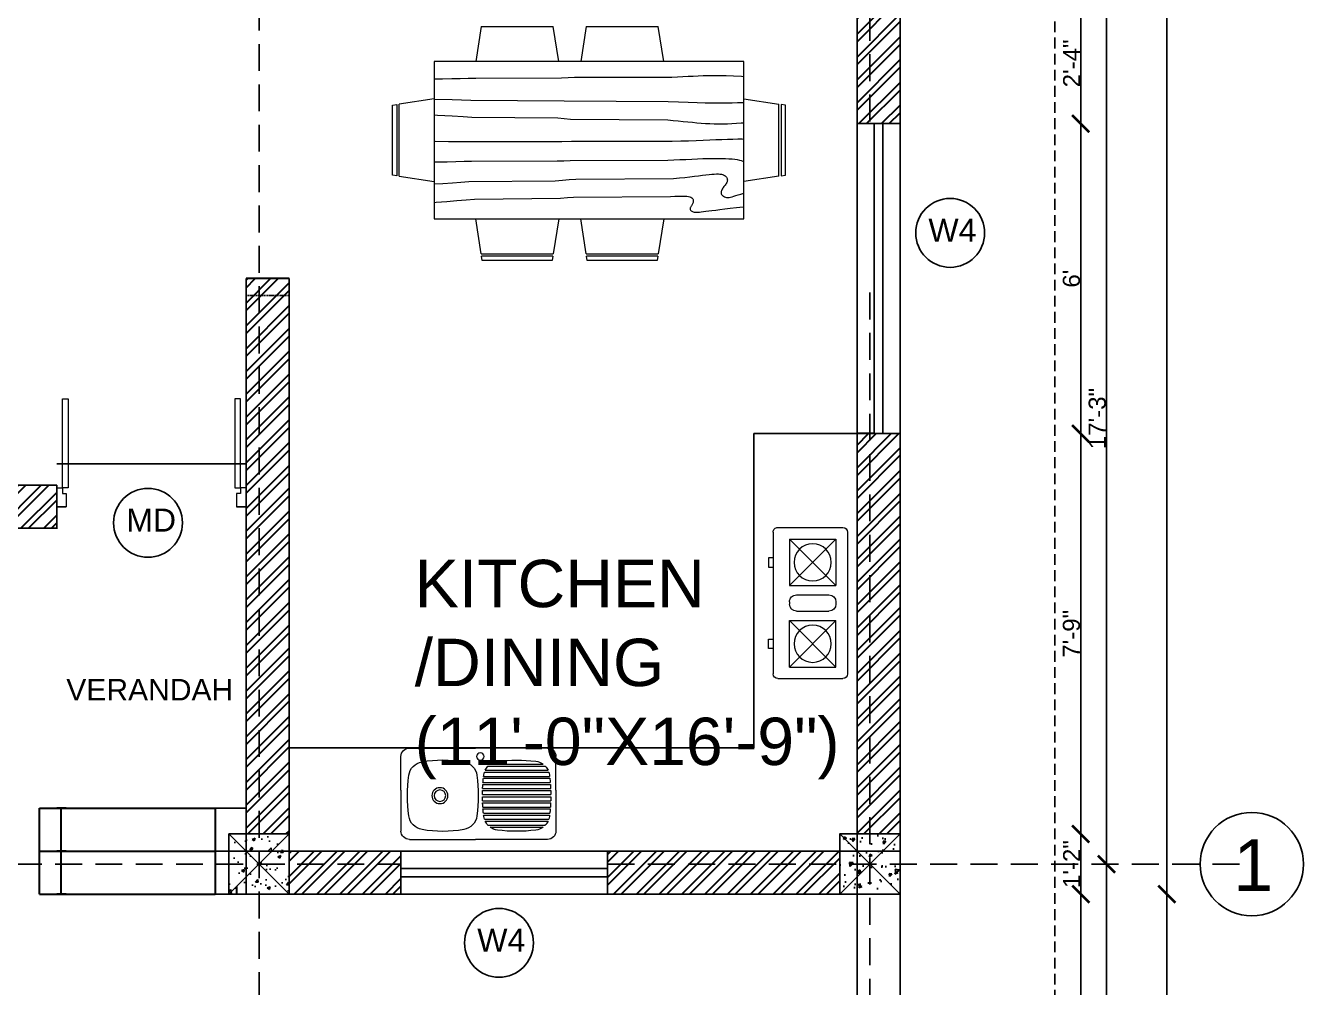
# Model space of a CAD drawing. Header units: inches. Extents: x 114 to 12919, y -714 to 8154.
# Drawn here: x 341.5 to 638.6, y 244.4 to 467.8 of the extents above; entities that cross this region are included whole.
import ezdxf

# ---------------------------------------------------------------- set-up
doc = ezdxf.new("R2010")
doc.units = ezdxf.units.IN
doc.header["$MEASUREMENT"] = 0
doc.linetypes.add('HIDDEN', pattern=[0.375, 0.25, -0.125])
for name, color, linetype in [('centerline', 92, 'HIDDEN'), ('column', 210, 'Continuous'), ('DIMENSION', 132, 'Continuous'), ('door and window', 145, 'Continuous'), ('PROJECTION', 220, 'HIDDEN'), ('walls', 50, 'Continuous')]:
    doc.layers.add(name, color=color, linetype=linetype)
for name, color, linetype, lineweight in [('DOOR', 50, 'Continuous', 15), ('furniture', 43, 'Continuous', 20), ('HATCH', 30, 'Continuous', 30), ('wall', 12, 'Continuous', 30)]:
    doc.layers.add(name, color=color, linetype=linetype, lineweight=lineweight)
doc.styles.get("Standard").update_dxf_attribs({"font": 'arial.ttf'})
doc.dimstyles.new('SITEE', dxfattribs={"dimtxt": 4, "dimasz": 4, "dimexe": 0.18, "dimexo": 0.0625, "dimgap": 0.09, "dimtad": 1, "dimdec": 0, "dimzin": 0, "dimdsep": 46, "dimlunit": 4, "dimtxsty": 'Standard', "dimblk": 'ARCHTICK', "dimcen": 0.09, "dimse1": 1, "dimse2": 1, "dimclrd": 256, "dimclre": 256, "dimclrt": 256, "dimadec": 0, "dimazin": 0, "dimtfac": 1, "dimtdec": 0, "dimtofl": 0, "dimtmove": 0, "dimatfit": 3, "dimldrblk": 'ARCHTICK', "dimfxl": 1, "dimtolj": 1, "dimtzin": 0, "dimlwd": -1, "dimlwe": -1, "dimarcsym": 0})

# ---------------------------------------------------------------- blocks, each defined once
blk = doc.blocks.new('column')
at = {"true_color": 0xd19cc7}
h = blk.add_hatch(dxfattribs=at)
h.set_pattern_fill('AR-CONC', color=9)
h.set_pattern_definition([(50, (0, 0), (7.172602, -0.627521), [0.75, -8.25]), (355, (0, 0), (-1.387513, 7.52192), [0.6, -6.6]), (100.45144, (0.598, -0.052), (5.78509, 6.8944), [0.6374, -7.01142]), (46.1842, (0, 2), (10.672413, -1.65519), [1.125, -12.375]), (96.6356, (0.889, 1.862), (9.34662, 9.74119), [0.9561, -10.51714]), (351.1842, (0, 2), (9.34662, 9.74119), [0.9, -9.9]), (21, (1, 1.5), (5.96907, -4.02619), [0.75, -8.25]), (326, (1, 1.5), (2.433153, 7.2515), [0.6, -6.6]), (71.45144, (1.4974, 1.1645), (8.402224, 3.22531), [0.6374, -7.01142]), (37.5, (0, 0), (0.1215986, 3.3289385), [0, -6.52, 0, -6.7, 0, -6.625]), (7.5, (0, 0), (2.630695, 3.944117), [0, -3.82, 0, -6.37, 0, -2.525]), (327.5, (-2.23, 0), (5.3382244, -0.2255487), [0, -2.5, 0, -7.8, 0, -10.35]), (317.5, (-3.23, 0), (5.831862, 1.00105), [0, -3.25, 0, -5.18, 0, -7.35])])
h.paths.add_polyline_path([(1221.42, 510.53), (1207.42, 510.53), (1214.42, 503.53)])
h.paths.add_polyline_path([(1214.42, 503.53), (1207.42, 510.53), (1207.42, 496.53)])
h.paths.add_polyline_path([(1214.42, 503.53), (1207.42, 496.53), (1221.42, 496.53)])
h.paths.add_polyline_path([(1221.42, 510.53), (1214.42, 503.53), (1221.42, 496.53)])
at = {"layer": 'column'}
for p, q in [((1207.42, 510.53), (1221.42, 496.53)), ((1221.42, 510.53), (1207.42, 496.53))]:
    blk.add_line(p, q, dxfattribs=at)
blk.add_lwpolyline([(1207.42, 496.53), (1221.42, 496.53), (1221.42, 510.53), (1207.42, 510.53)], close=True, dxfattribs=at)
blk = doc.blocks.new('A$C7054')
at = {"layer": 'DOOR', "linetype": 'Continuous'}
for points in [[(0.0331, 1.4501), (0.0331, 1.9201), (0.0631, 1.9201), (0.0631, 1.4501)], [(0.9731, 1.4501), (0.9731, 1.9201), (0.9431, 1.9201), (0.9431, 1.4501)]]:
    blk.add_lwpolyline(points, close=True, dxfattribs=at)
at = {"layer": 'DOOR'}
for points in [[(0.0331, 1.4501), (0.0331, 1.4201), (0.0531, 1.4201), (0.0531, 1.3501), (0.0031, 1.3501), (0.0031, 1.4501)], [(0.9731, 1.4501), (0.9731, 1.4201), (0.9531, 1.4201), (0.9531, 1.3501), (1.0031, 1.3501), (1.0031, 1.4501)]]:
    blk.add_lwpolyline(points, close=True, dxfattribs=at)
blk = doc.blocks.new('yuijyuiyuiyu')
at = {"layer": 'furniture'}
for p, q in [((265.6786, 126.0975), (266.0485, 126.0975)), ((266.3884, 126.0975), (266.0485, 126.0975)), ((265.6354, 125.8813), (265.6354, 126.0544)), ((265.9845, 126.005), (265.6897, 126.005)), ((265.9736, 126.0147), (265.7006, 126.0147)), ((266.4315, 125.8813), (266.4315, 126.0544)), ((266.0079, 125.9424), (265.6663, 125.9424)), ((266.0079, 125.9424), (265.6663, 125.9424)), ((266.0068, 125.9521), (265.6674, 125.9521)), ((266.0028, 125.9737), (265.6714, 125.9737)), ((265.999, 125.9834), (265.6752, 125.9834)), ((265.6354, 125.8813), (265.6354, 125.6715)), ((266.0124, 125.8799), (265.6617, 125.8799)), ((266.0121, 125.8896), (265.6621, 125.8896)), ((266.0108, 125.9112), (265.6634, 125.9112)), ((266.0108, 125.9112), (265.6634, 125.9112)), ((266.01, 125.9209), (265.6642, 125.9209)), ((266.4315, 125.8813), (266.4315, 125.6715)), ((266.0129, 125.8583), (265.6613, 125.8583)), ((266.0129, 125.8475), (265.6613, 125.8475)), ((266.0124, 125.826), (265.6617, 125.826)), ((266.0121, 125.8163), (265.6621, 125.8163)), ((266.0108, 125.7947), (265.6634, 125.7947)), ((266.0108, 125.7947), (265.6634, 125.7947)), ((266.01, 125.785), (265.6642, 125.785)), ((266.0079, 125.7634), (265.6663, 125.7634)), ((266.0079, 125.7634), (265.6663, 125.7634)), ((266.0068, 125.7537), (265.6674, 125.7537)), ((266.0028, 125.7321), (265.6714, 125.7321)), ((265.999, 125.7224), (265.6752, 125.7224)), ((265.9845, 125.7009), (265.6897, 125.7009)), ((265.9736, 125.6912), (265.7006, 125.6912)), ((265.6786, 125.6284), (266.0485, 125.6284)), ((266.3884, 125.6284), (266.0485, 125.6284))]:
    blk.add_line(p, q, dxfattribs=at)
for centre, radius in [((266.0237, 126.0544), 0.0189), ((266.2313, 125.8531), 0.041), ((266.2313, 125.8531), 0.0297)]:
    blk.add_circle(centre, radius, dxfattribs=at)
for centre, radius, start, end in [((265.6786, 126.0544), 0.0431, 90, 180), ((266.3884, 126.0544), 0.0431, 0, 90), ((265.7486, 125.9496), 0.0809, 136.79761, 155.29724), ((265.7486, 125.9496), 0.0809, 96.97925, 126.43052), ((265.8371, 125.227), 0.8089, 83.02075, 96.97925), ((265.9256, 125.9496), 0.0809, 53.56948, 83.02075), ((265.9256, 125.9496), 0.0809, 24.70276, 43.20239), ((266.1214, 125.9471), 0.0809, 98.67809, 172.57884), ((266.2163, 125.4252), 0.6114, 79.91601, 100.08399), ((266.3111, 125.9471), 0.0809, 7.42116, 81.32191), ((266.4702, 125.8529), 0.8089, 173.64625, 175.18148), ((266.4702, 125.8529), 0.8089, 172.36715, 172.95397), ((265.7486, 125.9496), 0.0809, 162.66783, 172.36715), ((265.9256, 125.9496), 0.0809, 7.63285, 17.33217), ((265.204, 125.8529), 0.8089, 7.04603, 7.63285), ((265.204, 125.8529), 0.8089, 4.81852, 6.35375), ((266.8433, 125.8531), 0.8089, 172.57884, 187.42116), ((265.5892, 125.8531), 0.8089, 352.57884, 7.42116), ((266.4702, 125.8529), 0.8089, 178.08979, 179.61803), ((266.4702, 125.8529), 0.8089, 175.87113, 177.4017), ((265.204, 125.8529), 0.8089, 2.5983, 4.12887), ((265.204, 125.8529), 0.8089, 0.38197, 1.91021), ((266.4702, 125.8529), 0.8089, 180.38197, 181.91021), ((266.4702, 125.8529), 0.8089, 182.5983, 184.12887), ((265.204, 125.8529), 0.8089, 355.87113, 357.4017), ((265.204, 125.8529), 0.8089, 358.08979, 359.61803), ((266.4702, 125.8529), 0.8089, 184.81852, 186.35375), ((266.4702, 125.8529), 0.8089, 187.04603, 187.63285), ((265.7486, 125.7562), 0.0809, 187.63285, 197.33217), ((265.9256, 125.7562), 0.0809, 342.66783, 352.36715), ((265.204, 125.8529), 0.8089, 352.36715, 352.95397), ((265.204, 125.8529), 0.8089, 353.64625, 355.18148), ((266.1214, 125.7591), 0.0809, 187.42116, 261.32191), ((266.3111, 125.7591), 0.0809, 278.67809, 352.57884), ((265.6786, 125.6715), 0.0431, 180, 270), ((265.7486, 125.7562), 0.0809, 204.70276, 223.20239), ((265.7486, 125.7562), 0.0809, 233.56948, 263.02075), ((265.8371, 126.4788), 0.8089, 263.02075, 276.97925), ((265.9256, 125.7562), 0.0809, 276.97925, 306.43052), ((265.9256, 125.7562), 0.0809, 316.79761, 335.29724), ((266.2163, 126.281), 0.6114, 259.91601, 280.08399), ((266.3884, 125.6715), 0.0431, 270, 0)]:
    blk.add_arc(centre, radius, start, end, dxfattribs=at)
blk = doc.blocks.new('A$C25134E84')
at = {"layer": 'furniture'}
for p, q in [((25.2, 13.6), (0.8, 13.6)), ((0, 1.6), (0, 12.8)), ((10, 11.6), (2, 3.6)), ((2, 11.6), (10, 3.6)), ((2, 3.6), (2, 11.6)), ((2, 11.6), (10, 11.6)), ((10, 3.6), (10, 11.6)), ((13.2, 11.6), (12.8, 11.6)), ((16, 3.6), (16, 11.6)), ((24, 11.6), (16, 3.6)), ((16, 11.6), (24, 3.6)), ((24, 11.6), (16, 11.6)), ((24, 3.6), (24, 11.6)), ((26, 1.6), (26, 12.8)), ((11.6, 4.8), (11.6, 10.4)), ((14.4, 4.8), (14.4, 10.4)), ((2, 3.6), (10, 3.6)), ((13.2, 3.6), (12.8, 3.6)), ((24, 3.6), (16, 3.6)), ((25.2, 0.8), (0.8, 0.8)), ((5.2, 0.8), (5.2, 0)), ((6.8, 0), (6.8, 0.8)), ((19.2, 0), (19.2, 0.8)), ((20.8, 0.8), (20.8, 0)), ((5.2, 0), (6.8, 0)), ((20.8, 0), (19.2, 0))]:
    blk.add_line(p, q, dxfattribs=at)
for centre in [(6, 7.6), (20, 7.6)]:
    blk.add_circle(centre, 3.2, dxfattribs=at)
for centre, radius, start, end in [((0.8, 12.8), 0.8, 90, 180), ((25.2, 12.8), 0.8, 0, 90), ((12.8, 10.4), 1.2, 90, 180), ((13.2, 10.4), 1.2, 0, 90), ((12.8, 4.8), 1.2, 180, 270), ((13.2, 4.8), 1.2, 270, 0), ((0.8, 1.6), 0.8, 180, 270), ((25.2, 1.6), 0.8, 270, 0)]:
    blk.add_arc(centre, radius, start, end, dxfattribs=at)
blk = doc.blocks.new('_ArchTick')
at = {"color": 0, "linetype": 'ByBlock', "const_width": 0.15}
blk.add_lwpolyline([(-0.5, -0.5), (0.5, 0.5)], dxfattribs=at)
blk = doc.blocks.new('*D51')
at = {"layer": 'DEFPOINTS', "color": 0, "transparency": 16777216}
for p in [(544.78, 473.05), (544.78, 445.05), (586.78, 445.05)]:
    blk.add_point(p, dxfattribs=at)
at = {"layer": 'DIMENSION', "transparency": 16777216}
blk.add_line((586.78, 473.05), (586.78, 445.05), dxfattribs=at)
at = {"layer": 'DIMENSION', "transparency": 16777216, "xscale": 4, "yscale": 4, "zscale": 4}
for p, rotation in [((586.78, 473.05), 90), ((586.78, 445.05), 270)]:
    blk.add_blockref('_ArchTick', p, dxfattribs=dict(at, rotation=rotation))
at = {"layer": 'DIMENSION', "transparency": 16777216, "insert": (584.68, 459.05), "char_height": 4, "attachment_point": 5, "rotation": 90}
blk.add_mtext('\\A1;2\'-4"', dxfattribs=at)
blk = doc.blocks.new('*D52')
at = {"layer": 'DEFPOINTS', "color": 0, "transparency": 16777216}
for p in [(544.78, 445.05), (544.78, 373.05), (586.78, 373.05)]:
    blk.add_point(p, dxfattribs=at)
at = {"layer": 'DIMENSION', "transparency": 16777216}
blk.add_line((586.78, 445.05), (586.78, 373.05), dxfattribs=at)
at = {"layer": 'DIMENSION', "transparency": 16777216, "xscale": 4, "yscale": 4, "zscale": 4}
for p, rotation in [((586.78, 445.05), 90), ((586.78, 373.05), 270)]:
    blk.add_blockref('_ArchTick', p, dxfattribs=dict(at, rotation=rotation))
at = {"layer": 'DIMENSION', "transparency": 16777216, "insert": (584.64, 409.05), "char_height": 4, "attachment_point": 5, "rotation": 90}
blk.add_mtext("\\A1;6'", dxfattribs=at)
blk = doc.blocks.new('*D53')
at = {"layer": 'DEFPOINTS', "color": 0, "transparency": 16777216}
for p in [(544.78, 373.05), (544.78, 280.05), (586.78, 280.05)]:
    blk.add_point(p, dxfattribs=at)
at = {"layer": 'DIMENSION', "transparency": 16777216}
blk.add_line((586.78, 373.05), (586.78, 280.05), dxfattribs=at)
at = {"layer": 'DIMENSION', "transparency": 16777216, "xscale": 4, "yscale": 4, "zscale": 4}
for p, rotation in [((586.78, 373.05), 90), ((586.78, 280.05), 270)]:
    blk.add_blockref('_ArchTick', p, dxfattribs=dict(at, rotation=rotation))
at = {"layer": 'DIMENSION', "transparency": 16777216, "insert": (584.64, 326.55), "char_height": 4, "attachment_point": 5, "rotation": 90}
blk.add_mtext('\\A1;7\'-9"', dxfattribs=at)
blk = doc.blocks.new('*D54')
at = {"layer": 'DEFPOINTS', "color": 0, "transparency": 16777216}
for p in [(544.78, 280.05), (544.78, 266.05), (586.78, 266.05)]:
    blk.add_point(p, dxfattribs=at)
at = {"layer": 'DIMENSION', "transparency": 16777216}
blk.add_line((586.78, 280.05), (586.78, 266.05), dxfattribs=at)
at = {"layer": 'DIMENSION', "transparency": 16777216, "xscale": 4, "yscale": 4, "zscale": 4}
for p, rotation in [((586.78, 280.05), 90), ((586.78, 266.05), 270)]:
    blk.add_blockref('_ArchTick', p, dxfattribs=dict(at, rotation=rotation))
at = {"layer": 'DIMENSION', "transparency": 16777216, "insert": (584.68, 273.05), "char_height": 4, "attachment_point": 5, "rotation": 90}
blk.add_mtext('\\A1;1\'-2"', dxfattribs=at)
blk = doc.blocks.new('*D56')
at = {"layer": 'DEFPOINTS', "color": 0, "transparency": 16777216}
for p in [(476.78, 266.05), (534.78, 230.05), (476.78, 162.79)]:
    blk.add_point(p, dxfattribs=at)
at = {"layer": 'DIMENSION', "transparency": 16777216}
blk.add_line((534.78, 162.79), (476.78, 162.79), dxfattribs=at)
at = {"layer": 'DIMENSION', "transparency": 16777216, "xscale": 4, "yscale": 4, "zscale": 4, "rotation": 180}
blk.add_blockref('_ArchTick', (476.78, 162.79), dxfattribs=at)
at = {"layer": 'DIMENSION', "transparency": 16777216, "xscale": 4, "yscale": 4, "zscale": 4}
blk.add_blockref('_ArchTick', (534.78, 162.79), dxfattribs=at)
at = {"layer": 'DIMENSION', "transparency": 16777216, "insert": (505.78, 164.92), "char_height": 4, "attachment_point": 5}
blk.add_mtext('\\A1;4\'-10"', dxfattribs=at)
blk = doc.blocks.new('*D57')
at = {"layer": 'DEFPOINTS', "color": 0, "transparency": 16777216}
for p in [(428.78, 266.05), (476.78, 266.05), (428.78, 162.79)]:
    blk.add_point(p, dxfattribs=at)
at = {"layer": 'DIMENSION', "transparency": 16777216}
blk.add_line((476.78, 162.79), (428.78, 162.79), dxfattribs=at)
at = {"layer": 'DIMENSION', "transparency": 16777216, "xscale": 4, "yscale": 4, "zscale": 4, "rotation": 180}
blk.add_blockref('_ArchTick', (428.78, 162.79), dxfattribs=at)
at = {"layer": 'DIMENSION', "transparency": 16777216, "xscale": 4, "yscale": 4, "zscale": 4}
blk.add_blockref('_ArchTick', (476.78, 162.79), dxfattribs=at)
at = {"layer": 'DIMENSION', "transparency": 16777216, "insert": (452.78, 164.88), "char_height": 4, "attachment_point": 5}
blk.add_mtext("\\A1;4'", dxfattribs=at)
blk = doc.blocks.new('*D58')
at = {"layer": 'DEFPOINTS', "color": 0, "transparency": 16777216}
for p in [(402.78, 266.05), (428.78, 266.05), (402.78, 162.79)]:
    blk.add_point(p, dxfattribs=at)
at = {"layer": 'DIMENSION', "transparency": 16777216}
blk.add_line((428.78, 162.79), (402.78, 162.79), dxfattribs=at)
at = {"layer": 'DIMENSION', "transparency": 16777216, "xscale": 4, "yscale": 4, "zscale": 4, "rotation": 180}
blk.add_blockref('_ArchTick', (402.78, 162.79), dxfattribs=at)
at = {"layer": 'DIMENSION', "transparency": 16777216, "xscale": 4, "yscale": 4, "zscale": 4}
blk.add_blockref('_ArchTick', (428.78, 162.79), dxfattribs=at)
at = {"layer": 'DIMENSION', "transparency": 16777216, "insert": (415.78, 164.89), "char_height": 4, "attachment_point": 5}
blk.add_mtext('\\A1;2\'-2"', dxfattribs=at)
blk = doc.blocks.new('*D59')
at = {"layer": 'DEFPOINTS', "color": 0, "transparency": 16777216}
for p in [(388.78, 266.05), (402.78, 266.05), (388.78, 162.79)]:
    blk.add_point(p, dxfattribs=at)
at = {"layer": 'DIMENSION', "transparency": 16777216}
blk.add_line((402.78, 162.79), (388.78, 162.79), dxfattribs=at)
at = {"layer": 'DIMENSION', "transparency": 16777216, "xscale": 4, "yscale": 4, "zscale": 4, "rotation": 180}
blk.add_blockref('_ArchTick', (388.78, 162.79), dxfattribs=at)
at = {"layer": 'DIMENSION', "transparency": 16777216, "xscale": 4, "yscale": 4, "zscale": 4}
blk.add_blockref('_ArchTick', (402.78, 162.79), dxfattribs=at)
at = {"layer": 'DIMENSION', "transparency": 16777216, "insert": (395.78, 164.89), "char_height": 4, "attachment_point": 5}
blk.add_mtext('\\A1;1\'-2"', dxfattribs=at)
blk = doc.blocks.new('*D60')
at = {"layer": 'DEFPOINTS', "color": 0, "transparency": 16777216}
for p in [(344.78, 273.05), (388.78, 266.05), (344.78, 162.79)]:
    blk.add_point(p, dxfattribs=at)
at = {"layer": 'DIMENSION', "transparency": 16777216}
blk.add_line((388.78, 162.79), (344.78, 162.79), dxfattribs=at)
at = {"layer": 'DIMENSION', "transparency": 16777216, "xscale": 4, "yscale": 4, "zscale": 4, "rotation": 180}
blk.add_blockref('_ArchTick', (344.78, 162.79), dxfattribs=at)
at = {"layer": 'DIMENSION', "transparency": 16777216, "xscale": 4, "yscale": 4, "zscale": 4}
blk.add_blockref('_ArchTick', (388.78, 162.79), dxfattribs=at)
at = {"layer": 'DIMENSION', "transparency": 16777216, "insert": (366.78, 164.92), "char_height": 4, "attachment_point": 5}
blk.add_mtext('\\A1;3\'-8"', dxfattribs=at)
blk = doc.blocks.new('*D61')
at = {"layer": 'DEFPOINTS', "color": 0, "transparency": 16777216}
for p in [(242.78, 351.05), (344.78, 273.05), (242.78, 162.79)]:
    blk.add_point(p, dxfattribs=at)
at = {"layer": 'DIMENSION', "transparency": 16777216}
blk.add_line((344.78, 162.79), (242.78, 162.79), dxfattribs=at)
at = {"layer": 'DIMENSION', "transparency": 16777216, "xscale": 4, "yscale": 4, "zscale": 4, "rotation": 180}
blk.add_blockref('_ArchTick', (242.78, 162.79), dxfattribs=at)
at = {"layer": 'DIMENSION', "transparency": 16777216, "xscale": 4, "yscale": 4, "zscale": 4}
blk.add_blockref('_ArchTick', (344.78, 162.79), dxfattribs=at)
at = {"layer": 'DIMENSION', "transparency": 16777216, "insert": (293.78, 164.92), "char_height": 4, "attachment_point": 5}
blk.add_mtext('\\A1;8\'-6"', dxfattribs=at)
blk = doc.blocks.new('*D68')
at = {"layer": 'DEFPOINTS', "color": 0, "transparency": 16777216}
for p in [(537.78, 480.05), (537.78, 273.05), (592.78, 273.05)]:
    blk.add_point(p, dxfattribs=at)
at = {"layer": 'DIMENSION', "transparency": 16777216}
blk.add_line((592.78, 480.05), (592.78, 273.05), dxfattribs=at)
at = {"layer": 'DIMENSION', "transparency": 16777216, "xscale": 4, "yscale": 4, "zscale": 4}
for p, rotation in [((592.78, 480.05), 90), ((592.78, 273.05), 270)]:
    blk.add_blockref('_ArchTick', p, dxfattribs=dict(at, rotation=rotation))
at = {"layer": 'DIMENSION', "transparency": 16777216, "insert": (590.64, 376.55), "char_height": 4, "attachment_point": 5, "rotation": 90}
blk.add_mtext('\\A1;17\'-3"', dxfattribs=at)
blk = doc.blocks.new('*D69')
at = {"layer": 'DEFPOINTS', "color": 0, "transparency": 16777216}
for p in [(395.78, 273.05), (537.78, 273.05), (395.78, 156.79)]:
    blk.add_point(p, dxfattribs=at)
at = {"layer": 'DIMENSION', "transparency": 16777216}
blk.add_line((537.78, 156.79), (395.78, 156.79), dxfattribs=at)
at = {"layer": 'DIMENSION', "transparency": 16777216, "xscale": 4, "yscale": 4, "zscale": 4, "rotation": 180}
blk.add_blockref('_ArchTick', (395.78, 156.79), dxfattribs=at)
at = {"layer": 'DIMENSION', "transparency": 16777216, "xscale": 4, "yscale": 4, "zscale": 4}
blk.add_blockref('_ArchTick', (537.78, 156.79), dxfattribs=at)
at = {"layer": 'DIMENSION', "transparency": 16777216, "insert": (466.78, 158.92), "char_height": 4, "attachment_point": 5}
blk.add_mtext('\\A1;11\'-10"', dxfattribs=at)
blk = doc.blocks.new('*D74')
at = {"layer": 'DEFPOINTS', "color": 0, "transparency": 16777216}
for p in [(544.78, 788.05), (544.78, 266.05), (606.78, 266.05)]:
    blk.add_point(p, dxfattribs=at)
at = {"layer": 'DIMENSION', "transparency": 16777216}
blk.add_line((606.78, 788.05), (606.78, 266.05), dxfattribs=at)
at = {"layer": 'DIMENSION', "transparency": 16777216, "xscale": 4, "yscale": 4, "zscale": 4}
for p, rotation in [((606.78, 788.05), 90), ((606.78, 266.05), 270)]:
    blk.add_blockref('_ArchTick', p, dxfattribs=dict(at, rotation=rotation))
at = {"layer": 'DIMENSION', "transparency": 16777216, "insert": (604.64, 527.05), "char_height": 4, "attachment_point": 5, "rotation": 90}
blk.add_mtext('\\A1;43\'-6"', dxfattribs=at)
blk = doc.blocks.new('*D75')
at = {"layer": 'DEFPOINTS', "color": 0, "transparency": 16777216}
for p in [(196.78, 266.05), (544.78, 266.05), (196.78, 142.79)]:
    blk.add_point(p, dxfattribs=at)
at = {"layer": 'DIMENSION', "transparency": 16777216}
blk.add_line((544.78, 142.79), (196.78, 142.79), dxfattribs=at)
at = {"layer": 'DIMENSION', "transparency": 16777216, "xscale": 4, "yscale": 4, "zscale": 4, "rotation": 180}
blk.add_blockref('_ArchTick', (196.78, 142.79), dxfattribs=at)
at = {"layer": 'DIMENSION', "transparency": 16777216, "xscale": 4, "yscale": 4, "zscale": 4}
blk.add_blockref('_ArchTick', (544.78, 142.79), dxfattribs=at)
at = {"layer": 'DIMENSION', "transparency": 16777216, "insert": (370.78, 144.92), "char_height": 4, "attachment_point": 5}
blk.add_mtext("\\A1;29'", dxfattribs=at)

msp = doc.modelspace()

# ---------------------------------------------------------------- hatches: boundary and pattern name
at = {"layer": 'HATCH', "ltscale": 30, "true_color": 0xd19cc7}
h = msp.add_hatch(dxfattribs=at)
h.set_pattern_fill('ANSI32', color=9, scale=10)
h.paths.add_polyline_path([(530.78, 584.05), (402.78, 584.05), (402.78, 577.05), (530.78, 577.05)])
h.paths.add_polyline_path([(448.78, 629.05), (446.28, 629.05), (443.78, 629.05), (443.78, 587.05), (402.78, 587.05), (402.78, 584.05), (530.78, 584.05), (530.78, 587.05), (448.78, 587.05)])
h.paths.add_polyline_path([(544.78, 611.05), (537.78, 611.05), (537.78, 591.05), (544.78, 591.05)])
h.paths.add_polyline_path([(537.78, 611.05), (534.78, 611.05), (534.78, 591.05), (537.78, 591.05)])
h.paths.add_polyline_path([(544.78, 577.05), (534.78, 577.05), (534.78, 556.05), (544.78, 556.05), (547.78, 556.05), (547.78, 561.05), (544.78, 561.05)])
h.paths.add_polyline_path([(530.78, 487.05), (402.78, 487.05), (402.78, 480.05), (530.78, 480.05)])
h.paths.add_polyline_path([(530.78, 480.05), (402.78, 480.05), (402.78, 477.05), (530.78, 477.05)])
h.paths.add_polyline_path([(544.78, 503.05), (547.78, 503.05), (547.78, 508.05), (544.78, 508.05), (537.78, 508.05), (537.78, 487.05), (544.78, 487.05)])
h.paths.add_polyline_path([(537.78, 508.05), (534.78, 508.05), (534.78, 487.05), (537.78, 487.05)])
h.paths.add_polyline_path([(544.78, 473.05), (537.78, 473.05), (537.78, 445.05), (544.78, 445.05)])
h.paths.add_polyline_path([(537.78, 473.05), (534.78, 473.05), (534.78, 445.05), (537.78, 445.05)])
h.paths.add_polyline_path([(402.78, 409.05), (395.78, 409.05), (395.78, 280.05), (402.78, 280.05)])
h.paths.add_polyline_path([(395.78, 409.05), (392.78, 409.05), (392.78, 280.05), (395.78, 280.05)])
h.paths.add_polyline_path([(544.78, 373.05), (537.78, 373.05), (537.78, 280.05), (544.78, 280.05)])
h.paths.add_polyline_path([(537.78, 373.05), (534.78, 373.05), (534.78, 280.05), (537.78, 280.05)])
h.paths.add_polyline_path([(530.78, 273.05), (476.78, 273.05), (476.78, 266.05), (530.78, 266.05)])
h.paths.add_polyline_path([(530.78, 276.05), (476.78, 276.05), (476.78, 273.05), (530.78, 273.05)])
h.paths.add_polyline_path([(428.78, 273.05), (402.78, 273.05), (402.78, 266.05), (428.78, 266.05)])
h.paths.add_polyline_path([(428.78, 276.05), (402.78, 276.05), (402.78, 273.05), (428.78, 273.05)])
h = msp.add_hatch(dxfattribs=at)
h.set_pattern_fill('ANSI32', color=9, scale=10)
h.paths.add_polyline_path([(348.78, 361.05), (314.78, 361.05), (314.78, 351.05), (348.78, 351.05)])
at = {"layer": 'walls', "true_color": 0xd19cc7}
h = msp.add_hatch(dxfattribs=at)
h.set_pattern_fill('ANSI32', color=9, scale=10)
h.paths.add_polyline_path([(349.69, 308.32), (391.01, 308.32), (391.01, 318.62), (349.69, 318.62)], flags=9)
h.paths.add_polyline_path([(229.2, 610.14), (271.55, 610.14), (271.55, 628.86), (229.2, 628.86)], flags=9)
h.paths.add_polyline_path([(239.28, 727.53), (289.49, 727.53), (289.49, 746.25), (239.28, 746.25)], flags=9)
h.paths.add_polyline_path([(413.69, 730.43), (479.45, 730.43), (479.45, 749.15), (413.69, 749.15)], flags=9)
h.paths.add_polyline_path([(486.62, 602.69), (526.37, 602.69), (526.37, 629.84), (486.62, 629.84)], flags=9)
h.paths.add_polyline_path([(428.08, 289.49), (532.55, 289.49), (532.55, 349.2), (428.08, 349.2)], flags=9)
h.paths.add_polyline_path([(238.69, 467.81), (343.24, 467.81), (343.24, 527.52), (238.69, 527.52)], flags=9)

# ---------------------------------------------------------------- linework, layer by layer
at = {"layer": 'centerline', "ltscale": 25}
for p, q in [((395.78, 519.8), (395.78, 92.26)), ((537.78, 508.05), (537.78, 445.05)), ((537.78, 405.8), (537.78, 92.26)), ((142.13, 273.05), (428.78, 273.05)), ((476.78, 273.05), (627.38, 273.05))]:
    msp.add_line(p, q, dxfattribs=at)
at = {"layer": 'centerline'}
msp.add_line((402.78, 405.14), (392.78, 405.14), dxfattribs=at)
at = {"layer": 'DEFPOINTS'}
for points in [[(134.78, 142.79), (606.78, 142.79), (606.78, 850.05), (134.78, 850.05)], [(148.78, 156.79), (592.78, 156.79), (592.78, 836.05), (148.78, 836.05)], [(154.78, 162.79), (586.78, 162.79), (586.78, 830.05), (154.78, 830.05)]]:
    msp.add_lwpolyline(points, close=True, dxfattribs=at)
at = {"layer": 'DIMENSION'}
for centre, radius in [((556.43, 419.67), 8), ((369.97, 352.32), 8), ((626.55, 273.05), 12), ((451.56, 254.74), 8)]:
    msp.add_circle(centre, radius, dxfattribs=at)
at = {"layer": 'door and window'}
for p, q in [((534.78, 445.05), (534.78, 373.05)), ((538.78, 445.05), (538.78, 373.05)), ((540.78, 445.05), (540.78, 373.05)), ((544.78, 445.05), (544.78, 373.05)), ((348.78, 366.05), (392.78, 366.05)), ((428.78, 276.05), (476.78, 276.05)), ((428.78, 272.05), (476.78, 272.05)), ((428.78, 270.05), (476.78, 270.05)), ((428.78, 266.05), (476.78, 266.05))]:
    msp.add_line(p, q, dxfattribs=at)
at = {"layer": 'furniture'}
for p, q in [((447.43, 467.63), (446.16, 459.5)), ((447.43, 467.63), (464.16, 467.63)), ((465.43, 459.5), (464.16, 467.63)), ((471.84, 467.63), (470.57, 459.5)), ((471.84, 467.63), (488.57, 467.63)), ((489.84, 459.5), (488.57, 467.63)), ((427.85, 449.5), (427.85, 432.93)), ((436.49, 450.85), (428.36, 449.58)), ((428.36, 432.85), (428.36, 449.58)), ((508.49, 450.85), (516.62, 449.58)), ((516.62, 432.85), (516.62, 449.58)), ((517.13, 449.5), (517.13, 432.93)), ((428.36, 432.85), (436.49, 431.58)), ((516.62, 432.85), (508.49, 431.58)), ((447.43, 414.8), (446.16, 422.93)), ((465.43, 422.93), (464.16, 414.8)), ((471.84, 414.8), (470.57, 422.93)), ((489.84, 422.93), (488.57, 414.8)), ((447.43, 414.8), (464.16, 414.8)), ((464.08, 414.29), (447.51, 414.29)), ((471.84, 414.8), (488.57, 414.8)), ((488.49, 414.29), (471.92, 414.29))]:
    msp.add_line(p, q, dxfattribs=at)
msp.add_lwpolyline([(508.49, 422.92), (508.49, 459.5), (436.49, 459.5), (436.49, 422.92)], close=True, dxfattribs=at)
for points in [[(436.49, 455.48), (438.44, 455.49), (440.57, 455.52), (442.55, 455.56), (444.41, 455.6), (446.16, 455.65), (466.09, 455.7), (467.63, 455.76), (469.09, 455.82), (491.76, 455.88), (493.06, 455.94), (494.3, 456.01), (495.5, 456.07), (496.67, 456.12), (497.85, 456.17), (499.04, 456.21), (500.27, 456.24), (501.56, 456.25), (502.92, 456.24), (504.4, 456.21), (506.04, 456.15), (507.94, 456.05), (508.49, 456.01)], [(427.85, 432.93), (426.84, 433.08), (426.84, 449.34), (427.85, 449.5)], [(436.49, 450.78), (440.7, 450.64), (444.99, 450.48), (466.73, 450.34), (490.87, 450.21), (493.31, 450.1), (495.54, 450.02), (497.6, 449.96), (499.5, 449.91), (501.25, 449.89), (502.87, 449.88), (504.36, 449.89), (505.74, 449.91), (507.03, 449.93), (508.23, 449.97), (508.49, 449.98)], [(517.13, 432.93), (518.14, 433.08), (518.14, 449.34), (517.13, 449.5)], [(436.49, 447.1), (437.28, 447.06), (440.67, 446.88), (443.25, 446.71), (445.25, 446.54), (465.2, 446.38), (466.72, 446.22), (468.15, 446.08), (490.78, 445.94), (492.04, 445.81), (493.23, 445.68), (494.37, 445.57), (495.47, 445.46), (496.53, 445.36), (497.57, 445.27), (498.59, 445.19), (499.59, 445.12), (500.59, 445.06), (501.59, 445.03), (502.6, 445), (503.62, 445), (504.66, 445.02), (505.72, 445.07), (506.79, 445.13), (507.86, 445.21), (508.49, 445.27)], [(436.49, 441), (436.73, 441), (439.85, 440.94), (442.73, 440.92), (445.38, 440.91), (466.13, 440.92), (468.41, 440.95), (491.82, 440.98), (493.79, 441.03), (495.63, 441.09), (497.36, 441.15), (498.99, 441.21), (500.53, 441.28), (502, 441.34), (503.39, 441.39), (504.69, 441.43), (505.91, 441.47), (507.05, 441.49), (508.1, 441.49), (508.49, 441.48)], [(436.49, 436.18), (437.28, 436.19), (439.51, 436.22), (441.55, 436.25), (443.43, 436.3), (445.17, 436.34), (465.09, 436.4), (466.63, 436.45), (468.1, 436.51), (490.81, 436.58), (492.21, 436.64), (493.61, 436.7), (494.99, 436.76), (496.35, 436.82), (497.67, 436.87), (498.95, 436.92), (500.17, 436.95), (501.31, 436.97), (502.37, 436.98), (503.34, 436.97), (504.22, 436.95), (505.01, 436.91), (505.73, 436.85), (506.36, 436.78), (506.93, 436.69), (507.43, 436.59), (507.88, 436.47), (508.26, 436.34), (508.49, 436.24)], [(436.49, 431.05), (438.53, 431.16), (440.73, 431.32), (442.68, 431.48), (444.53, 431.63), (464.6, 431.78), (466.29, 431.92), (467.9, 432.06), (469.42, 432.19), (492.15, 432.32), (493.5, 432.45), (494.75, 432.58), (495.91, 432.7), (496.98, 432.83), (497.96, 432.94), (498.85, 433.05), (499.66, 433.15), (500.38, 433.23), (501.03, 433.3), (501.61, 433.34), (502.11, 433.36), (502.55, 433.36), (502.93, 433.33), (503.26, 433.29), (503.54, 433.22), (503.78, 433.14), (503.98, 433.03), (504.15, 432.92), (504.3, 432.78), (504.42, 432.63), (504.51, 432.47), (504.58, 432.3), (504.63, 432.12), (504.64, 431.94), (504.62, 431.75), (504.57, 431.56), (504.49, 431.37), (504.39, 431.18), (504.27, 430.99), (504.13, 430.8), (503.98, 430.61), (503.83, 430.42), (503.69, 430.23), (503.56, 430.04), (503.44, 429.85), (503.34, 429.66), (503.26, 429.47), (503.21, 429.28), (503.18, 429.1), (503.19, 428.93), (503.23, 428.76), (503.3, 428.6), (503.42, 428.44), (503.57, 428.3), (503.75, 428.17), (503.97, 428.07), (504.21, 427.99), (504.48, 427.93), (504.77, 427.91), (505.08, 427.92), (505.41, 427.97), (505.77, 428.06), (506.17, 428.18), (506.63, 428.33), (507.17, 428.5), (507.79, 428.7), (508.49, 428.91)], [(436.49, 426.77), (436.97, 426.8), (439.47, 426.99), (441.77, 427.18), (443.89, 427.36), (445.83, 427.54), (465.88, 427.71), (467.46, 427.86), (468.87, 427.99), (491.4, 428.1), (492.47, 428.17), (493.37, 428.22), (494.12, 428.24), (494.74, 428.23), (495.24, 428.19), (495.63, 428.14), (495.94, 428.05), (496.18, 427.95), (496.36, 427.84), (496.5, 427.7), (496.6, 427.55), (496.67, 427.4), (496.71, 427.23), (496.72, 427.06), (496.71, 426.89), (496.67, 426.73), (496.61, 426.57), (496.54, 426.41), (496.46, 426.26), (496.37, 426.12), (496.29, 425.98), (496.2, 425.85), (496.13, 425.72), (496.06, 425.59), (496.02, 425.46), (496, 425.34), (496.01, 425.21), (496.03, 425.09), (496.09, 424.98), (496.16, 424.87), (496.26, 424.77), (496.38, 424.69), (496.53, 424.62), (496.7, 424.56), (496.9, 424.52), (497.14, 424.5), (497.42, 424.49), (497.75, 424.5), (498.13, 424.52), (498.56, 424.56), (499.07, 424.62), (499.65, 424.69), (500.31, 424.78), (501.07, 424.88), (501.93, 424.99), (502.92, 425.11), (504.04, 425.25), (505.31, 425.39), (506.73, 425.55), (508.32, 425.71), (508.49, 425.73)], [(464.08, 414.29), (463.92, 413.27), (447.67, 413.27), (447.51, 414.29)], [(488.49, 414.29), (488.33, 413.27), (472.08, 413.27), (471.92, 414.29)]]:
    msp.add_lwpolyline(points, dxfattribs=at)
at = {"layer": 'PROJECTION', "ltscale": 10}
msp.add_lwpolyline([(160.78, 230.05), (580.78, 230.05), (580.78, 824.05), (160.78, 824.05)], close=True, dxfattribs=at)
at = {"layer": 'wall'}
for p, q in [((395.78, 409.05), (392.78, 409.05)), ((402.78, 409.05), (395.78, 409.05)), ((538.78, 373.05), (534.78, 373.05)), ((344.78, 266.05), (344.78, 286.05)), ((344.78, 286.05), (385.58, 286.05)), ((350.98, 286.05), (348.78, 286.05)), ((349.78, 266.05), (349.78, 286.05)), ((385.58, 286.05), (385.58, 266.05)), ((344.78, 276.05), (385.58, 276.05)), ((350.98, 276.05), (348.78, 276.05)), ((390.58, 267.85), (390.58, 266.05)), ((344.78, 266.05), (385.58, 266.05)), ((350.98, 266.05), (348.78, 266.05))]:
    msp.add_line(p, q, dxfattribs=at)
at = {"layer": 'walls'}
for p, q in [((534.78, 508.05), (534.78, 445.05)), ((544.78, 503.05), (544.78, 445.05)), ((534.78, 445.05), (544.78, 445.05)), ((392.78, 409.05), (392.78, 266.05)), ((402.78, 409.05), (402.78, 266.05)), ((510.78, 373.05), (510.78, 300.05)), ((510.78, 373.05), (538.78, 373.05)), ((534.78, 373.05), (544.78, 373.05)), ((534.78, 373.05), (534.78, 230.05)), ((544.78, 373.05), (544.78, 230.05)), ((348.78, 361.05), (314.78, 361.05)), ((348.78, 361.05), (348.78, 351.05)), ((348.78, 356.05), (350.98, 356.05)), ((390.58, 356.05), (392.78, 356.05)), ((314.78, 351.05), (348.92, 351.05)), ((428.78, 300.05), (402.78, 300.05)), ((402.78, 300.05), (510.78, 300.05)), ((392.78, 286.05), (350.98, 286.05)), ((534.78, 280.05), (544.78, 280.05)), ((428.78, 276.05), (350.98, 276.05)), ((428.78, 276.05), (350.98, 276.05)), ((428.78, 276.05), (428.78, 266.05)), ((544.78, 276.05), (476.78, 276.05)), ((476.78, 276.05), (476.78, 266.05)), ((428.78, 266.05), (350.98, 266.05)), ((544.78, 266.05), (476.78, 266.05))]:
    msp.add_line(p, q, dxfattribs=at)

# ---------------------------------------------------------------- block references
at = {"xscale": -45.21860680938908, "yscale": 45.21860680938908, "zscale": 45.21860680938908}
msp.add_blockref('yuijyuiyuiyu', (12476.44, -5401.96), dxfattribs=at)
at = {"layer": 'column'}
msp.add_blockref('column', (-818.65, -230.49), dxfattribs=at)
at = {"layer": 'door and window', "xscale": 43.99999999995791, "yscale": 43.99999999995791, "zscale": 43.99999999995791}
msp.add_blockref('A$C7054', (348.64, 296.64), dxfattribs=at)
at = {"layer": 'furniture', "xscale": -1.349999999627471, "yscale": 1.349999999627471, "zscale": 1.349999999627471, "rotation": 270}
msp.add_blockref('A$C25134E84', (514.22, 316.13), dxfattribs=at)
at = {"layer": 'HATCH', "rotation": 179.9999999999997}
msp.add_blockref('column', (1752.2, 776.58), dxfattribs=at)

# ---------------------------------------------------------------- texts
at = {"layer": 'DIMENSION', "attachment_point": 1}
for s, width, gutter_width, insert, char_height in [('W4', 19.5627, 0.667, (551.37, 422.97), 5.333), ('MD', 19.5627, 0.667, (364.91, 355.62), 5.333), ('1', 10.5046, 1, (622.23, 278.83), 12), ('W4', 19.5627, 0.667, (446.5, 258.04), 5.333)]:
    msp.add_mtext_dynamic_manual_height_columns(s, width=width, gutter_width=gutter_width, heights=[0], dxfattribs=dict(at, insert=insert, char_height=char_height))
at = {"layer": 'door and window', "attachment_point": 1}
for s, width, insert, char_height in [('KITCHEN /DINING\\P(11\'-0"X16\'-9")', 75.6005, (431.96, 343.73), 11), ('VERANDAH ', 48.0219, (350.98, 316.05), 5)]:
    msp.add_mtext_dynamic_manual_height_columns(s, width=width, gutter_width=1, heights=[0], dxfattribs=dict(at, insert=insert, char_height=char_height))

# ---------------------------------------------------------------- dimensions: what is measured, and where the dimension line sits
at = {"layer": 'DIMENSION'}
for base, p1, p2, picture, middle in [((606.78, 266.05), (544.78, 788.05), (544.78, 266.05), '*D74', (604.64, 527.05)), ((592.78, 273.05), (537.78, 480.05), (537.78, 273.05), '*D68', (590.64, 376.55))]:
    dim = msp.add_linear_dim(base=base, p1=p1, p2=p2, angle=90, dimstyle='SITEE', dxfattribs=at)
    dim.commit()
    dim.dimension.update_dxf_attribs({"geometry": picture, "text_midpoint": middle})
for base, p1, p2, picture, middle in [((586.78, 445.05), (544.78, 473.05), (544.78, 445.05), '*D51', (584.68, 459.05)), ((586.78, 373.05), (544.78, 445.05), (544.78, 373.05), '*D52', (584.64, 409.05)), ((586.78, 280.05), (544.78, 373.05), (544.78, 280.05), '*D53', (584.64, 326.55)), ((586.78, 266.05), (544.78, 280.05), (544.78, 266.05), '*D54', (584.68, 273.05))]:
    dim = msp.add_linear_dim(base=base, p1=p1, p2=p2, angle=90, dimstyle='SITEE', override={"dimtmove": 1}, dxfattribs=at)
    dim.commit()
    dim.dimension.update_dxf_attribs({"geometry": picture, "text_midpoint": middle})
for base, p1, p2, picture, middle in [((242.78, 162.79), (344.78, 273.05), (242.78, 351.05), '*D61', (293.78, 164.92)), ((344.78, 162.79), (388.78, 266.05), (344.78, 273.05), '*D60', (366.78, 164.92)), ((388.78, 162.79), (402.78, 266.05), (388.78, 266.05), '*D59', (395.78, 164.89)), ((402.78, 162.79), (428.78, 266.05), (402.78, 266.05), '*D58', (415.78, 164.89)), ((428.78, 162.79), (476.78, 266.05), (428.78, 266.05), '*D57', (452.78, 164.88)), ((476.78, 162.79), (534.78, 230.05), (476.78, 266.05), '*D56', (505.78, 164.92))]:
    dim = msp.add_linear_dim(base=base, p1=p1, p2=p2, dimstyle='SITEE', override={"dimtmove": 1}, dxfattribs=at)
    dim.commit()
    dim.dimension.update_dxf_attribs({"geometry": picture, "text_midpoint": middle})
for base, p1, p2, picture, middle in [((395.78, 156.79), (537.78, 273.05), (395.78, 273.05), '*D69', (466.78, 158.92)), ((196.78, 142.79), (544.78, 266.05), (196.78, 266.05), '*D75', (370.78, 144.92))]:
    dim = msp.add_linear_dim(base=base, p1=p1, p2=p2, dimstyle='SITEE', dxfattribs=at)
    dim.commit()
    dim.dimension.update_dxf_attribs({"geometry": picture, "text_midpoint": middle})

doc.saveas('drawing.dxf')
